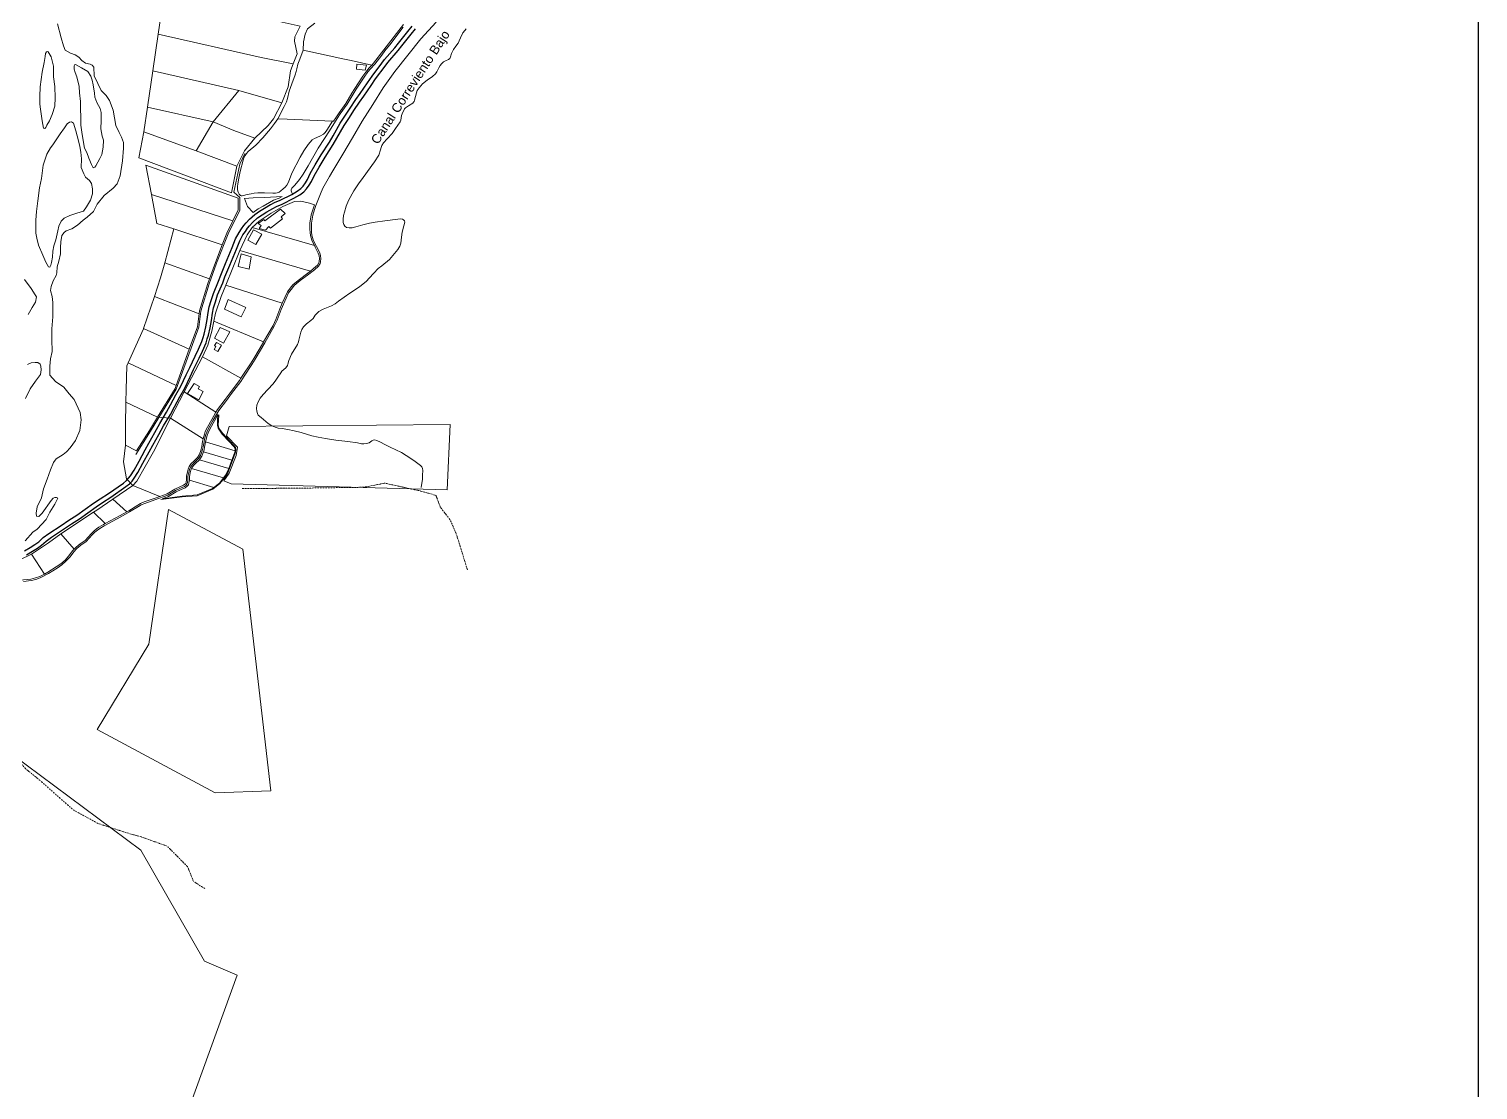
# Model space of a CAD drawing. Header units: millimetres. Extents: x 323319 to 328682, y 8609797 to 8615705.
# Drawn here: x 326857 to 328319, y 8611040 to 8612111 of the extents above; entities that cross this region are included whole.
import ezdxf

# ---------------------------------------------------------------- set-up
doc = ezdxf.new("R2010")
doc.units = ezdxf.units.MM
doc.linetypes.add('ACAD_ISO14W100', pattern=[24, 12, -3, 0, -3, 0, -3, 0, -3])
for name, color, linetype, lineweight in [('BASE CART_PARCELAS_p030B', 252, 'Continuous', 5), ('BASE CART_RIO-p030B', 8, 'Continuous', 5), ('BASE CART_Toponimia Hidrografica', 7, 'Continuous', 5), ('quebradas', 253, 'Continuous', 0), ('Rio', 251, 'Continuous', 13)]:
    doc.layers.add(name, color=color, linetype=linetype, lineweight=lineweight)
doc.layers.add('camino', color=7, linetype='Continuous')
doc.layers.add('PERIMETRICO-SECTOR A-1 PARCELA 2', color=7, linetype='Continuous')
doc.styles.get("Standard").update_dxf_attribs({"font": 'arial.ttf'})

msp = doc.modelspace()

# ---------------------------------------------------------------- linework, layer by layer
at = {"layer": 'BASE CART_PARCELAS_p030B'}
for points in [[(327130.7, 8612114), (327125.3, 8612103.4), (327125, 8612099), (327127.6, 8612086.1), (327123.8, 8612076.2), (327091.2, 8612082.4), (326987.4, 8612105.9), (326993.1, 8612145.1), (327106.4, 8612119.5)], [(327068.8, 8612049.2), (326982, 8612068.9), (326987.4, 8612105.9), (327091.2, 8612082.4), (327123.8, 8612076.2), (327120.9, 8612069.1), (327118.7, 8612052.8), (327112.1, 8612036.8)], [(327163.3, 8612018.1), (327147.7, 8612018.9), (327133.1, 8612019.5), (327117.5, 8612020.3), (327108, 8612020.6), (327114.4, 8612033), (327116.8, 8612037.8), (327118, 8612041.2), (327119.6, 8612048.6), (327122.2, 8612055.9), (327125.7, 8612064.9), (327126.7, 8612068.3), (327127.4, 8612071.2), (327128.5, 8612075.8), (327130.3, 8612080.9), (327133.8, 8612090), (327157, 8612085), (327173.9, 8612081.3), (327182.3, 8612079.5), (327202.9, 8612074.8), (327200.4, 8612072), (327198, 8612068.9), (327194, 8612063.5), (327186, 8612051.3), (327183, 8612046.4), (327176.8, 8612036.2), (327169.9, 8612026.5), (327166.7, 8612021.6), (327164.4, 8612018.1)], [(327068.8, 8612049.2), (327042.9, 8612017.4), (326976.7, 8612032.4), (326982, 8612068.9)], [(327196.3, 8612069.8), (327187.5, 8612070.6), (327187.9, 8612075.6), (327197.6, 8612074.6)], [(327084.9, 8612001), (327063.9, 8612008.8), (327042.9, 8612017.4), (327068.8, 8612049.2), (327112.1, 8612036.8), (327103.8, 8612020.7), (327098.5, 8612013.9)], [(327042.9, 8612017.4), (327025.8, 8611988.1), (326973, 8612007.6), (326976.7, 8612032.4)], [(327066.8, 8611972.8), (327061.4, 8611945.7), (326967.9, 8611981.1), (326973, 8612007.6), (327025.8, 8611988.1)], [(327066.8, 8611972.8), (327025.8, 8611988.1), (327042.9, 8612017.4), (327063.9, 8612008.8), (327084.9, 8612001), (327074.5, 8611988.3)], [(327163.3, 8612018.1), (327157.6, 8612009.1), (327156, 8612006.6), (327154.3, 8612005), (327150.6, 8612003), (327145, 8612000.8), (327142.9, 8611999.3), (327138.7, 8611994.6), (327134.4, 8611988.1), (327130.8, 8611982), (327122.3, 8611965.7), (327119.8, 8611959.3), (327118.7, 8611955.9), (327117.4, 8611953.7), (327115.5, 8611951.7), (327113.6, 8611949.9), (327111.3, 8611948), (327109.5, 8611946.6), (327107.6, 8611945.8), (327105.8, 8611945.6), (327103.2, 8611945.6), (327094.6, 8611945.7), (327087.9, 8611945.8), (327084.3, 8611945.6), (327081.2, 8611944.9), (327077.3, 8611944.1), (327073.5, 8611943), (327072.3, 8611942.8), (327071.2, 8611942.9), (327070.4, 8611943.1), (327069.7, 8611943.7), (327069, 8611944.6), (327068.1, 8611946.5), (327067.6, 8611949), (327067.4, 8611952.1), (327067.7, 8611955), (327068.8, 8611960.7), (327070.2, 8611967.4), (327073.1, 8611978.7), (327073.9, 8611981.2), (327075.1, 8611983.5), (327076.6, 8611985.7), (327078.2, 8611987.5), (327085.8, 8611994.1), (327093, 8612001.3), (327100.7, 8612010.4), (327104.8, 8612016), (327108, 8612020.6), (327117.5, 8612020.3), (327133.1, 8612019.5), (327147.7, 8612018.9)], [(327062.9, 8611917.6), (326980.6, 8611944.3), (326975, 8611973.8), (327068.3, 8611940.4), (327068.3, 8611928.7)], [(327052.1, 8611893.3), (327003.1, 8611909.4), (326986.2, 8611914.9), (326980.6, 8611944.3), (327062.9, 8611917.6), (327056.8, 8611905)], [(327083.4, 8611926.1), (327083.3, 8611926), (327077.6, 8611932.2), (327074.4, 8611940.1), (327083.3, 8611940.7), (327095.1, 8611941.1), (327112.6, 8611942.1), (327109.6, 8611940.6), (327103.9, 8611938.4), (327099.8, 8611936.2), (327099.7, 8611936.2), (327093.4, 8611932.5), (327088.4, 8611929.6)], [(327145.1, 8611892.6), (327082.2, 8611911), (327089.3, 8611917.1), (327101.6, 8611925.4), (327113.3, 8611932.2), (327125, 8611937.2), (327131.4, 8611937.6), (327140, 8611935.3), (327145.3, 8611933.7), (327143.7, 8611929.6), (327141.9, 8611923.6), (327140.5, 8611915.3), (327140.6, 8611909.9), (327140.7, 8611905.1), (327141.3, 8611901.4), (327142.9, 8611896.9)], [(327095.6, 8611908.3), (327089.3, 8611910), (327091.5, 8611912.7), (327088.2, 8611914.8), (327093.9, 8611918.9), (327095.2, 8611917.5), (327110.8, 8611929.4), (327115.4, 8611924.9), (327111.5, 8611921.6), (327112.9, 8611919.7), (327100.7, 8611910.1), (327099.2, 8611911.7)], [(327039.1, 8611859), (326994, 8611875.2), (327003.1, 8611909.4), (327052.1, 8611893.3), (327045.1, 8611875.6)], [(327141.1, 8611866.9), (327069.8, 8611887.5), (327077.3, 8611903.5), (327082.2, 8611911), (327145.1, 8611892.6), (327145.9, 8611890.9), (327149, 8611884.9), (327149.8, 8611882.1), (327150.2, 8611879.5), (327149.8, 8611876.6), (327149.4, 8611875.1), (327148.1, 8611872.9), (327144, 8611869.3)], [(327085.9, 8611893.6), (327078, 8611898.1), (327083.7, 8611908.6), (327091.9, 8611904)], [(327112.6, 8611834.3), (327055.8, 8611852.7), (327069.8, 8611887.5), (327141.1, 8611866.9), (327137.2, 8611863.8), (327129.9, 8611858.4), (327123.8, 8611853.3), (327121.7, 8611851), (327117.8, 8611845.8), (327115.1, 8611840.1)], [(327079.2, 8611868.7), (327068.1, 8611871.6), (327071.3, 8611884.1), (327081.3, 8611881.3)], [(327028.8, 8611823.8), (326983.6, 8611841.2), (326989.9, 8611859.9), (326994, 8611875.2), (327039.1, 8611859), (327037.5, 8611854.3), (327029.2, 8611826.6)], [(327093.7, 8611795.4), (327043.6, 8611816.2), (327045.4, 8611824.3), (327051, 8611841.1), (327055.8, 8611852.7), (327112.6, 8611834.3), (327110.1, 8611828.7), (327106.1, 8611817.8), (327103.3, 8611811.9)], [(327018.8, 8611788.1), (326972.7, 8611808.8), (326983.6, 8611841.2), (327028.8, 8611823.8), (327027, 8611810.7)], [(327071.2, 8611820.7), (327054.3, 8611828.5), (327058.1, 8611838.1), (327075.9, 8611830)], [(327005.5, 8611751.4), (326957, 8611774.2), (326972.6, 8611808.6), (326972.7, 8611808.8), (327018.8, 8611788.1)], [(327070.8, 8611758.6), (327032.2, 8611780.2), (327037.4, 8611792), (327041.7, 8611806.3), (327043.6, 8611816.2), (327093.7, 8611795.4), (327093.6, 8611795.2), (327084.1, 8611778.7), (327080.5, 8611773.3), (327072.8, 8611761.7)], [(327053.3, 8611794.2), (327044.4, 8611799.1), (327050, 8611810), (327059.8, 8611805.4)], [(327047.6, 8611785.6), (327043.9, 8611787.6), (327045.7, 8611790.6), (327044.4, 8611791.8), (327046.3, 8611794.8), (327051.2, 8611791.9)], [(326986.8, 8611719.4), (326954.9, 8611734.6), (326955.1, 8611747.4), (326955.7, 8611771.2), (326957, 8611774.2), (327005.5, 8611751.4), (327004.4, 8611748.3)], [(327045.7, 8611724.5), (327013.5, 8611745), (327032.2, 8611780.2), (327070.8, 8611758.6), (327069.4, 8611756.3), (327060.2, 8611744), (327055.1, 8611737.1), (327047.2, 8611727.1)], [(327032.8, 8611697.5), (326999.7, 8611718.4), (327013.5, 8611745), (327045.7, 8611724.5), (327041.5, 8611717), (327037.2, 8611709.4), (327035, 8611704.8), (327034, 8611702.2)], [(327028.3, 8611736.9), (327017, 8611743.3), (327023.6, 8611753.3), (327029, 8611750.2), (327027.8, 8611747.8), (327032.8, 8611745.2)], [(326955.5, 8611657), (326952.5, 8611674.2), (326954.5, 8611691), (326954.5, 8611711.4), (326954.9, 8611734.6), (326986.8, 8611719.4), (326999.7, 8611718.4), (327032.8, 8611697.5), (327032.8, 8611697.4), (327032.3, 8611694.8), (327031.4, 8611689.7), (327030.8, 8611687.1), (327030.1, 8611684.7), (327028.8, 8611681.4), (327027, 8611678.6), (327023.2, 8611674.5), (327020.8, 8611672.5), (327018.8, 8611669.6), (327017.7, 8611666.9), (327016.9, 8611664), (327016, 8611659.8), (327016, 8611656), (327015.5, 8611653.8), (327015.2, 8611652.5), (327014.4, 8611651.6), (327013.1, 8611650.6), (327009.2, 8611648.9), (327004.3, 8611646.5), (326996.5, 8611642.1), (326989.2, 8611639.4), (326961.7, 8611650.3)], [(326955.5, 8611657), (326952.5, 8611674.2), (326954.5, 8611691), (326954.5, 8611711.4), (326954.9, 8611734.6), (326986.8, 8611719.4), (326999.7, 8611718.4), (327032.8, 8611697.5), (327032.8, 8611697.4), (327032.3, 8611694.8), (327031.4, 8611689.7), (327030.8, 8611687.1), (327030.1, 8611684.7), (327028.8, 8611681.4), (327027, 8611678.6), (327023.2, 8611674.5), (327020.8, 8611672.5), (327018.8, 8611669.6), (327017.7, 8611666.9), (327016.9, 8611664), (327016, 8611659.8), (327016, 8611656), (327015.5, 8611653.8), (327015.2, 8611652.5), (327014.4, 8611651.6), (327013.1, 8611650.6), (327009.2, 8611648.9), (327004.3, 8611646.5), (326996.5, 8611642.1), (326989.2, 8611639.4), (326961.7, 8611650.3)], [(326986.8, 8611719.4), (326978.5, 8611705.9), (326965.7, 8611685.4), (326954.5, 8611691), (326954.5, 8611711.4), (326954.9, 8611734.6)], [(326989.2, 8611639.4), (326961.7, 8611650.3), (326965.8, 8611654.8), (326982.7, 8611684.5), (326999.7, 8611718.4), (327032.8, 8611697.5), (327032.8, 8611697.4), (327032.3, 8611694.8), (327031.4, 8611689.7), (327030.8, 8611687.1), (327030.1, 8611684.7), (327028.8, 8611681.4), (327027, 8611678.6), (327023.2, 8611674.5), (327020.8, 8611672.5), (327018.8, 8611669.6), (327017.7, 8611666.9), (327016.9, 8611664), (327016, 8611659.8), (327016, 8611656), (327015.5, 8611653.8), (327015.2, 8611652.5), (327014.4, 8611651.6), (327013.1, 8611650.6), (327009.2, 8611648.9), (327004.3, 8611646.5), (326996.5, 8611642.1)], [(327065, 8611685.5), (327035.3, 8611694.6), (327035.7, 8611696.7), (327036.9, 8611701.2), (327037.8, 8611703.6), (327039.9, 8611708), (327044.1, 8611715.5), (327047.7, 8611721.9), (327047.4, 8611715.6), (327047.4, 8611711.4), (327048, 8611708.2), (327051.9, 8611702.3), (327058.9, 8611694.9), (327063.9, 8611689.7), (327064.8, 8611688.4), (327065.2, 8611686.6)], [(327061, 8611652), (327053.8, 8611654.9), (327059, 8611662.7), (327066, 8611680.8), (327067.6, 8611689), (327056.2, 8611700.4), (327059, 8611710), (327282, 8611712), (327279, 8611646)], [(327061.7, 8611675.8), (327033.1, 8611684.3), (327033.7, 8611686.3), (327034.3, 8611689.1), (327035.2, 8611694.2), (327035.3, 8611694.6), (327065, 8611685.5), (327064.9, 8611684.1), (327062.7, 8611678.5)], [(327053.4, 8611658.1), (327021.2, 8611667.4), (327021.5, 8611668.1), (327023.1, 8611670.5), (327025.2, 8611672.4), (327029.1, 8611676.4), (327058.7, 8611667.5), (327057.8, 8611665.1), (327055.5, 8611660.9)], [(327058.7, 8611667.5), (327029.1, 8611676.4), (327029.4, 8611676.8), (327031.5, 8611680.1), (327032.9, 8611683.8), (327033.1, 8611684.3), (327061.7, 8611675.8)], [(327043.6, 8611648.4), (327019, 8611655.6), (327019, 8611655.7), (327019, 8611659.5), (327019.8, 8611663.3), (327020.5, 8611665.9), (327021.2, 8611667.4), (327053.4, 8611658.1), (327049.3, 8611652.8)], [(326955.8, 8611623.8), (326941.8, 8611636.7), (326961.7, 8611650.3), (326989.2, 8611639.4), (326983.4, 8611637.2), (326973.3, 8611633.7), (326969.6, 8611632.1), (326966.9, 8611630.6), (326957.7, 8611624.9)], [(327043.6, 8611648.4), (327042.2, 8611647.4), (327026.7, 8611640.8), (327011.5, 8611639.5), (326991.3, 8611637), (326997.7, 8611639.4), (327005.7, 8611643.9), (327010.5, 8611646.2), (327014.7, 8611648), (327016.5, 8611649.4), (327017.9, 8611651), (327018.4, 8611653.1), (327019, 8611655.6)], [(326955.8, 8611623.8), (326948.9, 8611620), (326934, 8611611.9), (326934, 8611611.9), (326922.2, 8611623.4), (326922.2, 8611623.4), (326925.5, 8611625.6), (326941.8, 8611636.7)], [(326902.7, 8611586.1), (326889.3, 8611601.6), (326922.2, 8611623.4), (326922.2, 8611623.4), (326934, 8611611.9), (326932.3, 8611611), (326927.6, 8611608.3), (326925.2, 8611606.6), (326922.5, 8611604.2), (326919.8, 8611601.5), (326913.6, 8611594.8), (326908.6, 8611591.4), (326904.5, 8611588)], [(327045, 8611340), (326926, 8611404), (326978, 8611490), (326998, 8611626), (327073, 8611586), (327101, 8611342)], [(326872.8, 8611561), (326859.7, 8611581.1), (326876.9, 8611592.3), (326889.3, 8611601.6), (326902.7, 8611586.1), (326901.1, 8611584.5), (326897.3, 8611579.2), (326893.4, 8611574.9), (326889.3, 8611571.4), (326884.6, 8611568.3), (326876, 8611562.7)], [(326824.2, 8611550.1), (326816.1, 8611558.7), (326836.8, 8611569.9), (326859.7, 8611581.1), (326872.8, 8611561), (326867.9, 8611558.6), (326863.7, 8611557), (326859, 8611555.8), (326851.4, 8611555), (326842.7, 8611554.6), (326835.9, 8611554.5), (326832.6, 8611554.2), (326828.7, 8611553), (326825.8, 8611551.6)], [(326825, 8611390), (326970, 8611282), (327034, 8611170), (327067, 8611156), (327005, 8610984), (326847, 8611016), (326761, 8611052), (326626, 8611166), (326658, 8611238)]]:
    msp.add_lwpolyline(points, close=True, dxfattribs=at)
msp.add_lwpolyline([(327235, 8612115.7), (327215, 8612090.2), (327204.7, 8612076.9), (327202.9, 8612074.8), (327182.3, 8612079.5), (327173.9, 8612081.3), (327157, 8612085), (327133.8, 8612090), (327134.2, 8612098.3), (327135.7, 8612106.2), (327138.2, 8612111.3), (327145.4, 8612117.2)], dxfattribs=at)
at = {"layer": 'BASE CART_RIO-p030B'}
for points in [[(326885.7, 8612116.4), (326889.6, 8612102.3), (326891.8, 8612094.4), (326893.6, 8612089.8), (326899.1, 8612086.8), (326903.7, 8612085.2), (326907.2, 8612082.8), (326910.5, 8612079.5), (326914, 8612076.9), (326918.8, 8612075.6), (326920.8, 8612074.9), (326922.4, 8612072.7), (326922.8, 8612064.1), (326926.6, 8612056.4), (326929.8, 8612049.2), (326934.9, 8612044.2), (326938.4, 8612039.1), (326941.9, 8612029.2), (326943.5, 8612021.5), (326944.8, 8612013.9), (326948.1, 8612006.6), (326950.5, 8612002), (326952.3, 8611996.8), (326952.3, 8611991.1), (326951.4, 8611978.3), (326949.2, 8611963), (326945.9, 8611954.8), (326941.9, 8611950.4), (326932.9, 8611943), (326925.9, 8611934.4), (326922.1, 8611926.9), (326915.8, 8611921.4), (326911.8, 8611918.2), (326905.9, 8611913.3), (326900.4, 8611909.6), (326894.7, 8611907.6), (326892.5, 8611905.9), (326890.3, 8611902.6), (326889.2, 8611896.5), (326889, 8611890.7), (326888.8, 8611884.4), (326887.2, 8611876.7), (326885.6, 8611871.2), (326885.2, 8611865.1), (326884.4, 8611862.4), (326881.5, 8611856.9), (326879.5, 8611851.4), (326878.9, 8611847.3), (326880.6, 8611841.1), (326881.1, 8611835), (326881.1, 8611820.5), (326880.2, 8611808.7), (326880.1, 8611797.9), (326880.4, 8611785.8), (326878.8, 8611778.4), (326878.2, 8611770.9), (326878, 8611765.2), (326878.2, 8611761.7), (326883.7, 8611755.5), (326892.3, 8611749.6), (326897.7, 8611742.8), (326902.6, 8611737.3), (326906.8, 8611728.5), (326908.6, 8611724.1), (326909.8, 8611716.7), (326908.5, 8611705.9), (326904.1, 8611695.8), (326898.7, 8611688.4), (326894.9, 8611684.4), (326891.4, 8611681.5), (326884.4, 8611677.4), (326881.7, 8611673.6), (326878.8, 8611666.2), (326875.3, 8611656.8), (326871.8, 8611646.9), (326869.8, 8611637.9), (326865.4, 8611628.7), (326864.3, 8611622.5), (326864.8, 8611619.4), (326867, 8611619), (326870.5, 8611622.3), (326879.3, 8611635.2), (326881.4, 8611637.4), (326883, 8611638.3), (326884.7, 8611638.1), (326886.1, 8611637.6)], [(326856.3, 8611822.9), (326860.2, 8611830.2), (326863.6, 8611835.6), (326864.6, 8611840.8), (326863.2, 8611843), (326859.3, 8611849.4), (326852.5, 8611858.5)], [(326853.4, 8611738.1), (326858.3, 8611748.1), (326863.6, 8611755.7), (326868.7, 8611762.4), (326869.3, 8611767.1), (326869.1, 8611770.7), (326868.2, 8611772.8), (326866.1, 8611774.7), (326863.2, 8611774.7), (326859.4, 8611774.3), (326855.7, 8611772.4)], [(326886.1, 8611637.6), (326883.3, 8611631.5), (326878.2, 8611623.4), (326874.5, 8611616.1), (326865.4, 8611606.3), (326861, 8611603.2), (326853.2, 8611594.6)]]:
    msp.add_lwpolyline(points, dxfattribs=at)
for points in [[(326883.4, 8612041.8), (326883.3, 8612053.3), (326881.8, 8612063), (326881.8, 8612073.9), (326879.4, 8612083), (326876.4, 8612088.3), (326875.3, 8612088.7), (326874.7, 8612088.3), (326873.8, 8612086.4), (326873.4, 8612083.5), (326872.4, 8612077.5), (326870.3, 8612067.8), (326868.2, 8612052.8), (326868, 8612043.1), (326868, 8612035.4), (326868.7, 8612030.4), (326870.5, 8612018.4), (326871.8, 8612011.1), (326873.2, 8612010.7), (326873.9, 8612011.7), (326874.9, 8612014), (326877.9, 8612018.4), (326880.3, 8612024.9), (326883.2, 8612033.3)], [(326907.7, 8612053.3), (326905.5, 8612062.8), (326903.6, 8612067.5), (326902.8, 8612070.7), (326902.8, 8612073.8), (326903.1, 8612075.1), (326903.9, 8612075.4), (326910.2, 8612072), (326916.3, 8612068.2), (326919.6, 8612063.7), (326920.9, 8612059.6), (326921.9, 8612054.9), (326923, 8612046.6), (326923.6, 8612042.4), (326925.5, 8612037.1), (326929, 8612031), (326929.9, 8612026.8), (326930, 8612019), (326929.7, 8612010.5), (326931, 8612002.9), (326932.4, 8611999), (326931.9, 8611991.8), (326930.5, 8611984.5), (326928.6, 8611980.4), (326924.5, 8611973), (326923.4, 8611971.7), (326922.4, 8611971.3), (326921.7, 8611971.2), (326920.2, 8611974.5), (326917.5, 8611980.9), (326915.4, 8611986.7), (326913.2, 8611990.9), (326910.8, 8612004.7), (326909.5, 8612014), (326909.3, 8612022.7), (326909, 8612030.4), (326909, 8612038.2), (326908, 8612046.9)], [(326914.2, 8611961.7), (326918, 8611958.4), (326920, 8611955.4), (326921.3, 8611949.8), (326921.1, 8611945), (326919, 8611938.3), (326915.2, 8611931.6), (326912, 8611927.4), (326905.3, 8611925.2), (326898.4, 8611922.8), (326892.6, 8611920.2), (326889.6, 8611917.1), (326887.3, 8611912.3), (326886, 8611907.5), (326884.1, 8611898.5), (326882, 8611892.4), (326881, 8611887.1), (326880.8, 8611880.8), (326879.8, 8611875.5), (326879.2, 8611872.9), (326878.1, 8611870.7), (326876.9, 8611871.3), (326874, 8611875.8), (326871.1, 8611883), (326866.7, 8611893.1), (326865, 8611900), (326863.9, 8611905.2), (326863.9, 8611918.4), (326864.8, 8611926.9), (326866, 8611937.7), (326867.7, 8611950.8), (326869.6, 8611960.3), (326871.5, 8611973.8), (326875.1, 8611984.9), (326878.8, 8611991.3), (326881, 8611994.4), (326888.4, 8612005.4), (326893, 8612011.4), (326895.7, 8612015.6), (326897.8, 8612017.3), (326899.8, 8612017.4), (326901.9, 8612016.1), (326904.4, 8612008.6), (326907, 8611998.4), (326908.2, 8611992.7), (326909.4, 8611986.8), (326910.1, 8611980.1), (326909.8, 8611971.3), (326912.3, 8611965)]]:
    msp.add_lwpolyline(points, close=True, dxfattribs=at)
at = {"layer": 'camino'}
for points in [[(327122.3, 8611944.3), (327127.7, 8611947.5), (327131.4, 8611950.3), (327133.6, 8611952.7), (327136.2, 8611956), (327138, 8611959.4), (327140.9, 8611965.2), (327146, 8611974.2), (327152, 8611984.1), (327160.2, 8611997.1), (327163.9, 8612003.3), (327171.2, 8612016.2), (327176.6, 8612024.3), (327181.2, 8612031.4), (327187, 8612040), (327191.1, 8612046.1), (327198.5, 8612056.8), (327203.2, 8612063.6), (327213, 8612076.7), (327215.8, 8612080.4), (327226.2, 8612092.3), (327229.9, 8612096.9), (327239.3, 8612108.6), (327243.6, 8612114.2)], [(327124.3, 8611940.3), (327130.2, 8611943.8), (327134.4, 8611947), (327137, 8611949.8), (327139.9, 8611953.6), (327142, 8611957.3), (327144.9, 8611963), (327149.9, 8611971.9), (327155.8, 8611981.7), (327164, 8611994.7), (327167.7, 8612001.1), (327175.1, 8612013.8), (327180.4, 8612021.8), (327184.9, 8612029), (327190.7, 8612037.5), (327194.8, 8612043.5), (327202.2, 8612054.2), (327206.8, 8612061), (327216.5, 8612073.9), (327219.3, 8612077.5), (327229.7, 8612089.4), (327233.4, 8612094.1), (327242.8, 8612105.9), (327247.1, 8612111.4)], [(326852.4, 8611584.5), (326858.4, 8611587.9), (326863.1, 8611590.9), (326867, 8611593.6), (326871.4, 8611597.8), (326877.2, 8611602), (326889.4, 8611610.1), (326897.4, 8611615.4), (326905.4, 8611620.5), (326922.2, 8611632.5), (326929, 8611636.9), (326937.2, 8611642.2), (326952.3, 8611652.8), (326955.5, 8611655.3), (326957.6, 8611657.6), (326959.5, 8611660.2), (326963.1, 8611665.9), (326968.2, 8611675), (326974.4, 8611686.4), (326978, 8611693.1), (326984.2, 8611704), (326989, 8611713), (326995.8, 8611724.3), (326999.9, 8611731.9), (327005.4, 8611742), (327010.3, 8611750.8), (327015.8, 8611762.1), (327019.2, 8611769.6), (327024.9, 8611781), (327028.2, 8611787.9), (327031.5, 8611795.8), (327032.8, 8611799.9), (327033.9, 8611803.3), (327035.5, 8611810.6), (327036.7, 8611817.8), (327037.7, 8611825), (327039, 8611830.9), (327040.9, 8611837.1), (327043.2, 8611844.3), (327048.4, 8611856.7), (327050.6, 8611862.6), (327055.4, 8611874.5), (327062.1, 8611890.6), (327065.6, 8611899.4), (327069.1, 8611905.9), (327071.6, 8611909.4), (327073.8, 8611912.8), (327076.1, 8611915.6), (327079.5, 8611919.2), (327084.9, 8611924.1), (327089.8, 8611927.4), (327094.6, 8611930.4), (327100.9, 8611934), (327101, 8611934), (327104.9, 8611936.1), (327110.6, 8611938.4), (327122.3, 8611944.3)], [(326854.5, 8611580.5), (326860.7, 8611584.1), (326865.6, 8611587.1), (326869.8, 8611590.1), (326874.3, 8611594.3), (326879.8, 8611598.3), (326891.9, 8611606.4), (326899.9, 8611611.6), (326907.9, 8611616.7), (326924.7, 8611628.8), (326931.4, 8611633.1), (326939.7, 8611638.5), (326954.9, 8611649.2), (326958.5, 8611652), (326961.1, 8611654.7), (326963.2, 8611657.7), (326966.9, 8611663.6), (326972.1, 8611672.8), (326978.4, 8611684.2), (326981.9, 8611691), (326988.2, 8611701.8), (326992.9, 8611710.7), (326999.7, 8611722.1), (327003.8, 8611729.8), (327009.3, 8611739.8), (327014.3, 8611748.7), (327019.8, 8611760.2), (327023.2, 8611767.6), (327028.9, 8611779), (327032.3, 8611786), (327035.7, 8611794.3), (327037, 8611798.5), (327038.2, 8611802.1), (327039.9, 8611809.7), (327041.2, 8611817.1), (327042.2, 8611824.3), (327043.4, 8611829.7), (327045.2, 8611835.8), (327047.4, 8611842.7), (327052.6, 8611855.1), (327054.8, 8611861), (327059.6, 8611872.8), (327066.3, 8611888.9), (327069.7, 8611897.5), (327073, 8611903.5), (327075.4, 8611906.9), (327077.4, 8611910.2), (327079.5, 8611912.6), (327082.6, 8611916), (327087.7, 8611920.6), (327092.2, 8611923.7), (327096.9, 8611926.5), (327103.1, 8611930.1), (327103.1, 8611930), (327106.8, 8611932), (327112.5, 8611934.3), (327124.3, 8611940.3)]]:
    msp.add_lwpolyline(points, dxfattribs=at)
at = {"layer": 'PERIMETRICO-SECTOR A-1 PARCELA 2', "color": 6}
msp.add_lwpolyline([(323319.3, 8615189.3), (328319.3, 8615189.3), (328319.3, 8610189.3), (323319.3, 8610189.3)], close=True, dxfattribs=at)
at = {"layer": 'quebradas', "linetype": 'ACAD_ISO14W100', "ltscale": 0.1, "flags": 128}
for points in [[(327299.5, 8611565.2), (327292.3, 8611588.8), (327288, 8611602), (327282.3, 8611615.3), (327272.1, 8611628.6), (327267.7, 8611640.4), (327251.5, 8611645), (327216, 8611652.7), (327195.2, 8611648.6), (327141.9, 8611647.8), (327072.2, 8611647.2)], [(327034.4, 8611243.4), (327023, 8611250.6), (327017.2, 8611265.3), (326996.7, 8611286.1), (326971.6, 8611295.2), (326955.4, 8611299.8), (326927.3, 8611308.9), (326902.3, 8611322.4), (326868.6, 8611352.2), (326853.9, 8611364.1), (326804.2, 8611418.9)]]:
    msp.add_lwpolyline(points, dxfattribs=at)
at = {"layer": 'Rio'}
for points in [[(326851.5, 8611553.5), (326859.2, 8611554.3), (326864.1, 8611555.6), (326868.5, 8611557.2), (326876.8, 8611561.4), (326885.4, 8611567), (326890.1, 8611570.2), (326894.4, 8611573.8), (326898.5, 8611578.3), (326902.3, 8611583.5), (326905.5, 8611586.9), (326909.5, 8611590.1), (326914.6, 8611593.7), (326920.9, 8611600.4), (326923.5, 8611603.1), (326926.2, 8611605.4), (326928.4, 8611607), (326933, 8611609.6), (326949.7, 8611618.7), (326958.5, 8611623.6), (326967.6, 8611629.3), (326970.2, 8611630.7), (326973.8, 8611632.3), (326984, 8611635.8), (326997.1, 8611640.7), (327005, 8611645.2), (327009.8, 8611647.5), (327013.9, 8611649.3), (327015.4, 8611650.5), (327016.5, 8611651.7), (327017, 8611653.4), (327017.5, 8611655.8), (327017.5, 8611659.6), (327018.3, 8611663.6), (327019.1, 8611666.4), (327020.1, 8611668.9), (327021.9, 8611671.5), (327024.2, 8611673.5), (327028.2, 8611677.7), (327030.2, 8611680.8), (327031.5, 8611684.2), (327032.2, 8611686.7), (327032.8, 8611689.4), (327033.7, 8611694.5), (327034.3, 8611697.1), (327035.5, 8611701.7), (327036.4, 8611704.2), (327038.5, 8611708.7), (327042.8, 8611716.2), (327048.5, 8611726.2), (327056.3, 8611736.1), (327061.4, 8611743.1), (327070.7, 8611755.4), (327074.1, 8611760.9), (327081.8, 8611772.4), (327085.3, 8611777.9), (327094.9, 8611794.4), (327104.6, 8611811.2), (327107.5, 8611817.2), (327111.5, 8611828.1), (327116.5, 8611839.5), (327119, 8611845), (327122.9, 8611850), (327124.8, 8611852.2), (327130.8, 8611857.2), (327138.2, 8611862.6), (327145, 8611868.2), (327149.1, 8611871.8), (327150.8, 8611874.4), (327151.3, 8611876.2), (327151.7, 8611879.5), (327151.2, 8611882.4), (327150.4, 8611885.4), (327147.2, 8611891.6), (327144.3, 8611897.5), (327142.8, 8611901.8), (327142.2, 8611905.3), (327142.1, 8611910), (327142, 8611915.1), (327143.4, 8611923.2), (327145.2, 8611929.1), (327146.6, 8611932.9), (327151.2, 8611944.9), (327153.7, 8611950.6), (327160.2, 8611962.4), (327163.7, 8611968.2), (327173.8, 8611985), (327183.5, 8612001.4), (327193.1, 8612018.3), (327203.9, 8612035.2), (327214.5, 8612051.7), (327226.4, 8612068.4), (327239.2, 8612085), (327252.4, 8612101.5), (327267.8, 8612118.1)], [(327252.8, 8611648.2), (327254, 8611656.7), (327254.3, 8611660.8), (327254.5, 8611665.6), (327254.2, 8611667.5), (327253.4, 8611669.1), (327252.1, 8611670.7), (327245.4, 8611675.6), (327237.7, 8611680.8), (327233.1, 8611683.7), (327221.6, 8611689), (327217.6, 8611691), (327210.4, 8611694.9), (327207.8, 8611695.9), (327205.9, 8611696.4), (327204.3, 8611696.2), (327202.9, 8611695.5), (327200.2, 8611693.6), (327197.8, 8611692.8), (327194.8, 8611692.4), (327192.5, 8611692.5), (327188.5, 8611693.3), (327178.8, 8611694.7), (327166.6, 8611696.2), (327156.1, 8611697.8), (327148.9, 8611699.1), (327142.4, 8611700.6), (327131.7, 8611703.8), (327124.7, 8611705.7), (327118.2, 8611707), (327112.5, 8611707.8), (327108.5, 8611708.4), (327105.6, 8611709.3), (327102.2, 8611710.7), (327098.4, 8611712.8), (327091.2, 8611718.9), (327088.4, 8611721.5), (327087.6, 8611723.2), (327087, 8611725.5), (327086.8, 8611728.2), (327087.1, 8611731.4), (327088, 8611734.3), (327090.4, 8611738.4), (327093.2, 8611742.2), (327103.2, 8611752.6), (327105.6, 8611755.7), (327108.3, 8611759.9), (327111.1, 8611764.1), (327112.3, 8611765.8), (327114.2, 8611767.4), (327116.1, 8611769.2), (327117.8, 8611771.6), (327118.3, 8611773), (327119.4, 8611776.7), (327122, 8611782.9), (327128, 8611792.7), (327129, 8611795.3), (327129.3, 8611797.1), (327131.3, 8611805), (327132.5, 8611807.9), (327134.2, 8611810.6), (327137, 8611813.6), (327141.5, 8611817), (327143.8, 8611819.1), (327146, 8611822.2), (327147.9, 8611824.5), (327149.7, 8611825.9), (327154, 8611828.3), (327162.2, 8611831.6), (327166.1, 8611833.7), (327169.5, 8611836.3), (327180.7, 8611844.4), (327190.6, 8611851.1), (327197.5, 8611856.7), (327200.4, 8611859.8), (327205, 8611864.8), (327209.4, 8611869.5), (327213, 8611872.2), (327220.9, 8611878.5), (327229.4, 8611888.5), (327231.4, 8611892.1), (327232.3, 8611895.1), (327232.9, 8611901.2), (327233.5, 8611906.3), (327235.2, 8611912.6), (327236.3, 8611916.3), (327236.1, 8611917.5), (327235.1, 8611918.5), (327234, 8611919.4), (327232.2, 8611919.5), (327229.1, 8611919.4), (327216.1, 8611917.7), (327206.3, 8611916.3), (327200.5, 8611915.2), (327194.1, 8611913.7), (327187, 8611911.5), (327183.2, 8611910.5), (327180.1, 8611910.5), (327177.3, 8611910.9), (327175.8, 8611912.1), (327174.7, 8611913.8), (327174.2, 8611916), (327174.1, 8611919.1), (327174.4, 8611922.9), (327175.3, 8611926.4), (327177, 8611932.4), (327179.5, 8611938.1), (327185, 8611947.8), (327189.6, 8611954.8), (327194.3, 8611961.4), (327205.7, 8611977.2), (327210, 8611984), (327211.8, 8611989.2), (327212.4, 8611991.7), (327213.1, 8611993.6), (327214.8, 8611996.3), (327218.5, 8612000.4), (327223.4, 8612005.7), (327227, 8612010.9), (327231.7, 8612017.6), (327232.4, 8612019.3), (327232.7, 8612021.6), (327233, 8612023.9), (327233.5, 8612025.6), (327235.9, 8612030.5), (327237.1, 8612031.7), (327240.1, 8612033.6), (327244.3, 8612036.4), (327245.1, 8612037.3), (327245.6, 8612038.2), (327246, 8612039.5), (327248, 8612046.7), (327248.9, 8612049.2), (327250.7, 8612051.8), (327254.1, 8612055.9), (327258.9, 8612059.6), (327264.4, 8612063.3), (327267.3, 8612065.9), (327268.7, 8612067.9), (327270.6, 8612071.9), (327272.1, 8612074.5), (327273.2, 8612076.1), (327275.3, 8612078), (327277.5, 8612079), (327280.5, 8612080.5), (327281.6, 8612081.5), (327282.5, 8612083), (327283.5, 8612086.6), (327285.3, 8612090.4), (327287.8, 8612093.8), (327290.2, 8612097), (327291.3, 8612099.3), (327292.5, 8612102.2), (327294.7, 8612107.3), (327296.9, 8612109.9), (327298.2, 8612111.4)], [(327122.5, 8611945.2), (327121.5, 8611947.9), (327121.7, 8611949), (327122.4, 8611950.4), (327125.3, 8611953.7), (327130.1, 8611959.2), (327133.8, 8611964.7), (327138.8, 8611973.1), (327148.9, 8611990.8), (327155.2, 8612000.8), (327160.2, 8612008.3), (327167.9, 8612020.8), (327171.1, 8612025.6), (327178, 8612035.3), (327184.3, 8612045.6), (327187.2, 8612050.5), (327195.2, 8612062.6), (327199.1, 8612068), (327201.6, 8612071), (327205.9, 8612075.9), (327213.1, 8612084.9), (327216.2, 8612089.3), (327222.4, 8612097), (327226.2, 8612102), (327234.5, 8612113)], [(326965, 8611681.5), (326979.8, 8611705.1), (327005.7, 8611747.6), (327028.5, 8611810.3), (327030.6, 8611826.3), (327038.9, 8611853.9), (327046.4, 8611875), (327058.2, 8611904.4), (327069.8, 8611928.4), (327069.8, 8611941), (327063.7, 8611946.4), (327069.7, 8611974.8), (327074.8, 8611985.7)], [(326990.2, 8611636.1), (327011.6, 8611638.8), (327026.8, 8611640), (327042.6, 8611646.8), (327049.8, 8611652.3), (327056.2, 8611660.5), (327058.5, 8611664.8), (327063.4, 8611678.2), (327065.6, 8611683.9), (327065.9, 8611686.7), (327065.5, 8611688.7), (327064.5, 8611690.2), (327059.5, 8611695.4), (327052.5, 8611702.7), (327048.7, 8611708.4), (327048.1, 8611711.5), (327048.2, 8611715.6), (327048.5, 8611721.8)]]:
    msp.add_lwpolyline(points, dxfattribs=at)

# ---------------------------------------------------------------- texts
at = {"layer": 'BASE CART_Toponimia Hidrografica', "insert": (327211.5, 8611992.5), "char_height": 9.26, "attachment_point": 7, "rotation": 56.9}
msp.add_mtext('Canal Correviento Bajo', dxfattribs=at)

doc.saveas('drawing.dxf')
